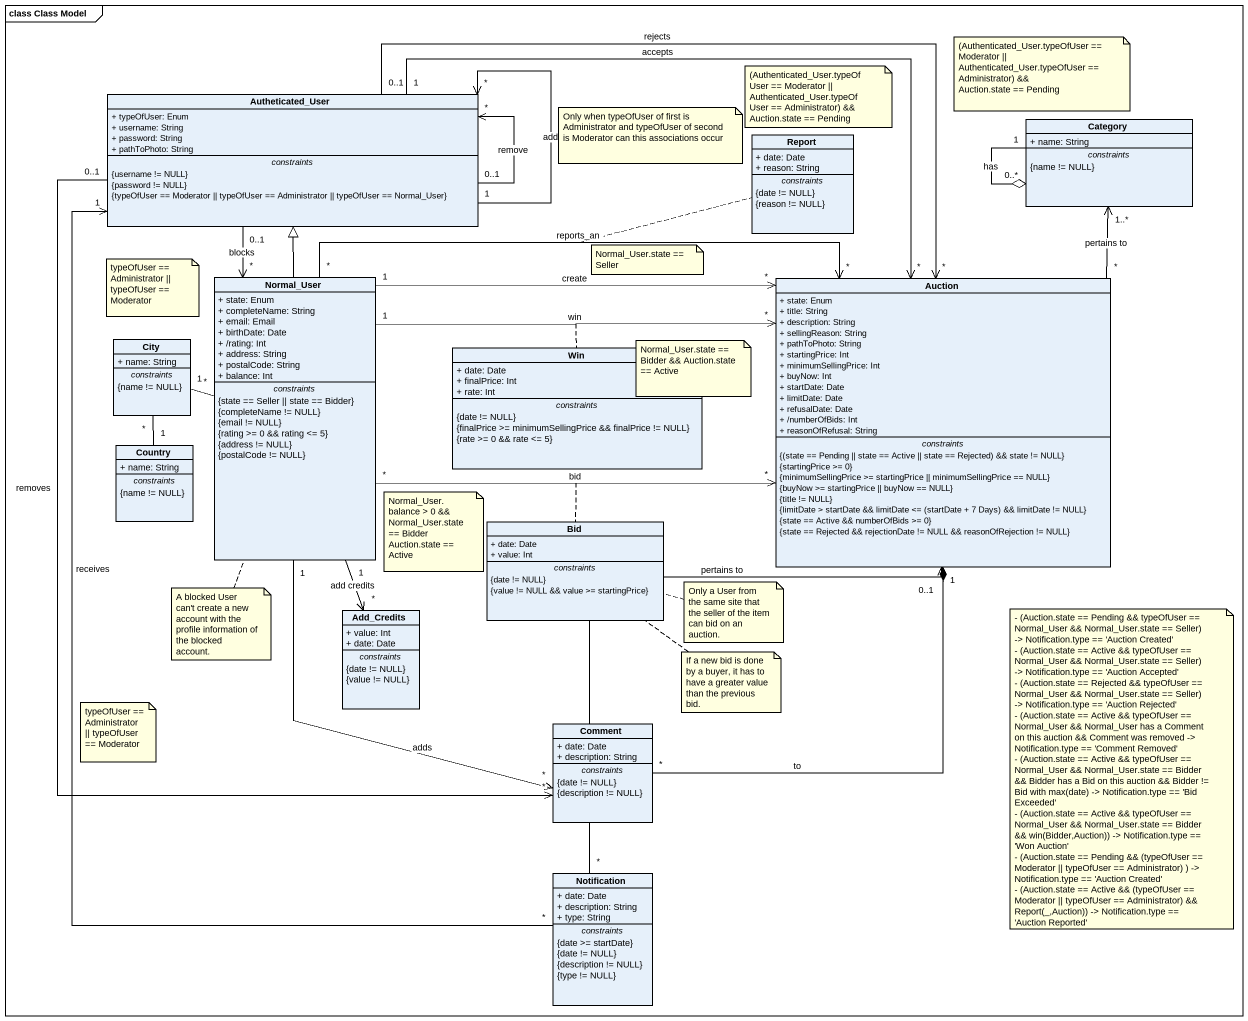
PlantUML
@startuml
mainframe class Class Model
hide circle
hide empty members
skinparam classAttributeIconSize 0
class Autheticated_User {
  + typeOfUser: Enum
  + username: String
  + password: String
  + pathToPhoto: String
  -- constraints --
  {username != NULL}
  {password != NULL}
  {typeOfUser == Moderator || typeOfUser == Administrator || typeOfUser == Normal_User}
}
class Report {
  + date: Date
  + reason: String
  -- constraints --
  {date != NULL}
  {reason != NULL}
}
class Category {
  + name: String
  -- constraints --
  {name != NULL}
}
class Normal_User {
  + state: Enum
  + completeName: String
  + email: Email
  + birthDate: Date
  + /rating: Int
  + address: String
  + postalCode: String
  + balance: Int
  -- constraints --
  {state == Seller || state == Bidder}
  {completeName != NULL}
  {email != NULL}
  {rating >= 0 && rating <= 5}
  {address != NULL}
  {postalCode != NULL}
}
class Auction {
  + state: Enum
  + title: String
  + description: String
  + sellingReason: String
  + pathToPhoto: String
  + startingPrice: Int
  + minimumSellingPrice: Int
  + buyNow: Int
  + startDate: Date
  + limitDate: Date
  + refusalDate: Date
  + /numberOfBids: Int
  + reasonOfRefusal: String
  -- constraints --
  {field} {(state == Pending || state == Active || state == Rejected) && state != NULL}
  {startingPrice >= 0}
  {minimumSellingPrice >= startingPrice || minimumSellingPrice == NULL}
  {buyNow >= startingPrice || buyNow == NULL}
  {title != NULL}
  {field} {limitDate > startDate && limitDate <= (startDate + 7 Days) && limitDate != NULL}
  {state == Active && numberOfBids >= 0}
  {state == Rejected && rejectionDate != NULL && reasonOfRejection != NULL}
}
class City {
  + name: String
  -- constraints --
  {name != NULL}
}
class Win {
  + date: Date
  + finalPrice: Int
  + rate: Int
  -- constraints --
  {date != NULL}
  {finalPrice >= minimumSellingPrice && finalPrice != NULL}
  {rate >= 0 && rate <= 5}
}
class Country {
  + name: String
  -- constraints --
  {name != NULL}
}
class Bid {
  + date: Date
  + value: Int
  -- constraints --
  {date != NULL}
  {value != NULL && value >= startingPrice}
}
class Add_Credits {
  + value: Int
  + date: Date
  -- constraints --
  {date != NULL}
  {value != NULL}
}
class Comment {
  + date: Date
  + description: String
  -- constraints --
  {date != NULL}
  {description != NULL}
}
class Notification {
  + date: Date
  + description: String
  + type: String
  -- constraints --
  {date >= startDate}
  {date != NULL}
  {description != NULL}
  {type != NULL}
}
Autheticated_User "1" --> "*" Autheticated_User : add
Autheticated_User "0..1" --> "*" Autheticated_User : remove
Autheticated_User "0..1" --> "*" Normal_User : blocks
Autheticated_User "1" -right-> "*" Auction : accepts
Autheticated_User "0..1" -right-> "*" Auction : rejects
Autheticated_User "0..1" --> "*" Comment : removes
Category "1" --o "0..*" Category : has
Normal_User -up-|> Autheticated_User
Normal_User "1" -right-> "*" Auction : create
Normal_User "*" -right-> "*" Auction : reports_an
(Normal_User, Auction) .. Report
Normal_User "1" -right-> "*" Auction : win
(Normal_User, Auction) .. Win
Normal_User "*" -right-> "*" Auction : bid
(Normal_User, Auction) .. Bid
Normal_User "1" --> "*" Add_Credits : add credits
Normal_User "1" --> "*" Comment : adds
Auction "*" -up-> "1..*" Category : pertains to
City "1" -right- "*" Normal_User
Country "1" -up- "*" City
Comment "*" -up-* "1" Auction : to
Notification "*" -up-> "1" Autheticated_User : receives
Notification "*" -up-> "0..1" Auction : pertains to
note as N1
  (Authenticated_User.typeOfUser == Moderator || Authenticated_User.typeOfUser == Administrator) &&
  Auction.state == Pending
end note
note as N2
  (Authenticated_User.typeOfUser == Moderator || Authenticated_User.typeOfUser == Administrator) &&
  Auction.state == Pending
end note
note as N3
  Only when typeOfUser of first is Administrator and typeOfUser of second is Moderator can this associations occur
end note
note as N4
  typeOfUser == Administrator || typeOfUser == Moderator
end note
note as N5
  Normal_User.state == Seller
end note
note as N6
  Normal_User.state == Bidder && Auction.state == Active
end note
note as N7
  Normal_User.balance > 0 &&
  Normal_User.state == Bidder
  Auction.state == Active
end note
note bottom of Normal_User : A blocked User can't create a new account with the profile information of the blocked account.
note right of Bid : Only a User from the same site that the seller of the item can bid on an auction.
note as N10
  - (Auction.state == Pending && typeOfUser == Normal_User && Normal_User.state == Seller) -> Notification.type == 'Auction Created'
  - (Auction.state == Active && typeOfUser == Normal_User && Normal_User.state == Seller) -> Notification.type == 'Auction Accepted'
  - (Auction.state == Rejected && typeOfUser == Normal_User && Normal_User.state == Seller) -> Notification.type == 'Auction Rejected'
  - (Auction.state == Active && typeOfUser == Normal_User && Normal_User has a Comment on this auction && Comment was removed -> Notification.type == 'Comment Removed'
  - (Auction.state == Active && typeOfUser == Normal_User && Normal_User.state == Bidder && Bidder has a Bid on this auction && Bidder != Bid with max(date) -> Notification.type == 'Bid Exceeded'
  - (Auction.state == Active && typeOfUser == Normal_User && Normal_User.state == Bidder && win(Bidder,Auction)) -> Notification.type == 'Won Auction'
  - (Auction.state == Pending && (typeOfUser == Moderator || typeOfUser == Administrator) ) -> Notification.type == 'Auction Created'
  - (Auction.state == Active && (typeOfUser == Moderator || typeOfUser == Administrator) && Report(_,Auction)) -> Notification.type == 'Auction Reported'
end note
note bottom of Bid : If a new bid is done by a buyer, it has to have a greater value than the previous bid.
note as N12
  typeOfUser == Administrator || typeOfUser == Moderator
end note
@enduml
